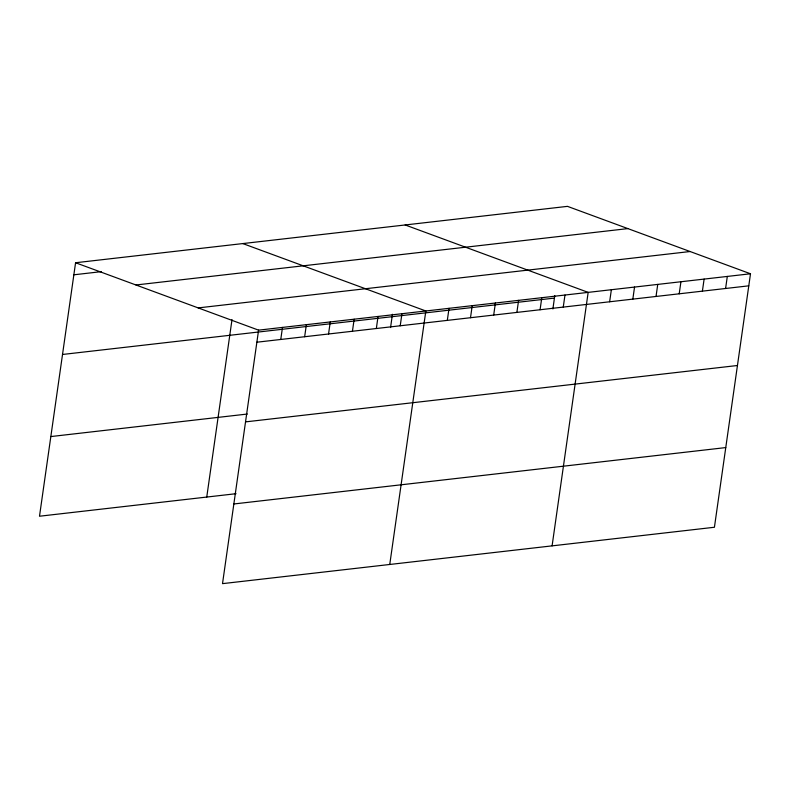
<?xml version="1.0" encoding="UTF-8"?>
<svg xmlns="http://www.w3.org/2000/svg" width="790" height="790" viewBox="0 0 790 790"><rect width="100%" height="100%" fill="white"/><g stroke="black" fill="none" stroke-linecap="round" stroke-linejoin="round"><path stroke-width="1.19" d="M750.5 273.775L258.587 330.151L222.513 583.642L714.427 527.256L750.5 273.775L567.487 206.358L75.573 262.744L39.5 516.226L236.042 493.701M206.753 497.058L232.003 319.614M280.766 339.473L282.484 327.416M304.654 336.738L306.372 324.67M328.551 334.002L330.269 321.935M352.439 331.257L354.157 319.2M376.336 328.522L378.055 316.454M390.556 327.564L392.442 314.282M400.224 325.786L401.942 313.719M389.756 564.465L425.84 310.984L242.826 243.577M447.308 320.385L449.026 308.327M470.504 317.728L472.223 305.661M493.691 315.072L495.409 303.005M516.877 312.415L518.596 300.348M540.074 309.759L541.792 297.692M552.891 308.959L554.778 295.677M563.26 307.093L564.978 295.035M552.092 545.86L588.165 292.379L405.161 224.962M609.643 301.78L611.361 289.713M632.83 299.124L634.548 287.056M656.026 296.467L657.744 284.4M679.212 293.811L680.931 281.744M702.399 291.145L704.117 279.087M725.595 288.488L727.313 276.431M73.855 274.801L101.337 271.651M135.969 284.983L627.882 228.606M198.191 307.903L690.105 251.526M62.519 354.473L554.432 298.097M256.869 342.208L748.782 285.832M50.837 436.564L247.379 414.029M245.532 421.88L737.445 365.503M233.85 503.971L725.763 447.584M75.573 262.744L258.587 330.151"/></g></svg>
